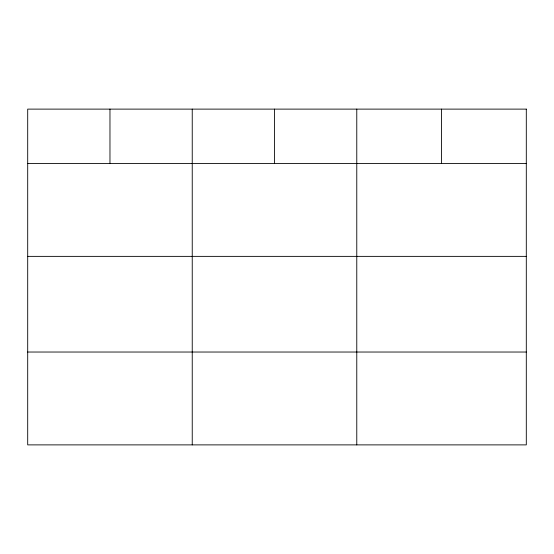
<?xml version="1.0" encoding="UTF-8"?>
<svg xmlns="http://www.w3.org/2000/svg" width="554" height="554" viewBox="0 0 554 554"><rect width="100%" height="100%" fill="white"/><g stroke="black" fill="none" stroke-linecap="round" stroke-linejoin="round"><path stroke-width="0.83" d="M27.7 163.513L526.3 163.513M27.7 256.37L526.3 256.37M27.7 352.032L526.3 352.032M441.538 109.117L441.538 163.513M356.776 109.117L356.776 444.883M274.507 109.117L274.507 163.513M192.238 109.117L192.238 444.883M109.969 109.117L109.969 163.513M526.3 109.117L27.7 109.117L27.7 444.883L526.3 444.883L526.3 109.117"/></g></svg>
